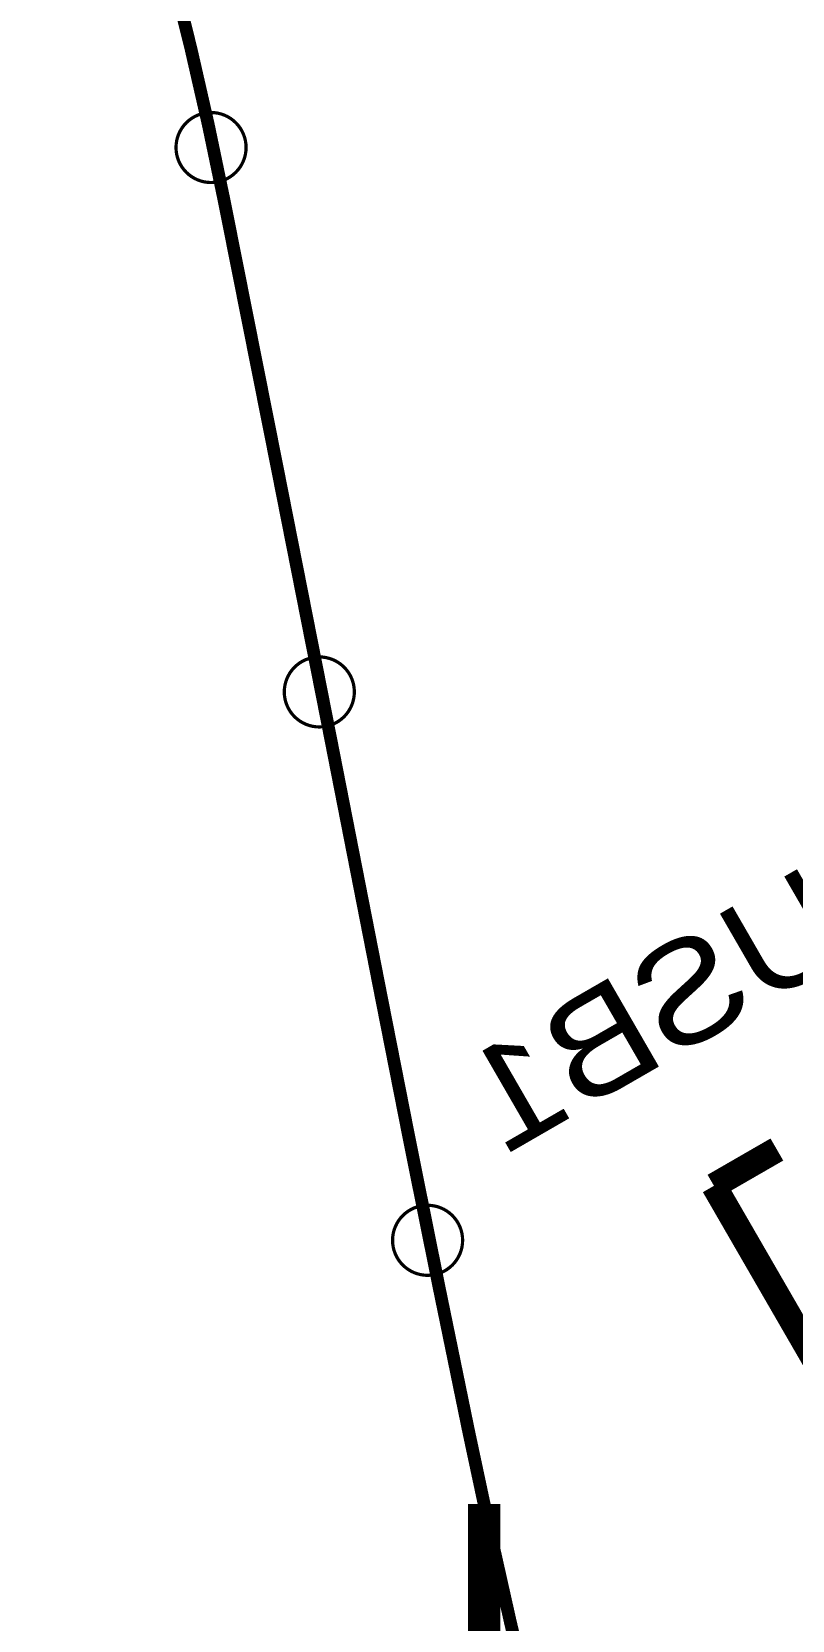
# Model space of a CAD drawing. Header units: millimetres. Extents: x -109 to -2, y -122 to 7.
# Drawn here: x -55.5 to -49.53, y -110.96 to -98.49 of the extents above; entities that cross this region are included whole.
import ezdxf
from ezdxf.enums import TextEntityAlignment as Align

# ---------------------------------------------------------------- set-up
doc = ezdxf.new("R2010")
doc.units = ezdxf.units.MM
doc.header["$MEASUREMENT"] = 0
for name, color, linetype, true_color in [('Board-Outline-Layer', 7, 'Continuous', 0xff00ff), ('Bottom-Silkscreen-Layer', 7, 'Continuous', 0x66cc33), ('Multi-Layer', 7, 'Continuous', 0xc0c0c0)]:
    doc.layers.add(name, color=color, linetype=linetype, true_color=true_color)
doc.styles.get("Standard").update_dxf_attribs({"font": 'arial.ttf'})

msp = doc.modelspace()

# ---------------------------------------------------------------- linework, layer by layer
at = {"layer": 'Board-Outline-Layer', "const_width": 0.1}
msp.add_lwpolyline([(-55.631, -97.221, -0.073), (-55.486, -97.079, -0.072), (-55.304, -96.984, -0.086), (-55.113, -96.951, -0.282), (-54.716, -97.195, -0.055), (-54.404, -98.017, -0.014), (-53.993, -99.819), (-53.993, -99.819, -0.001), (-52.759, -106.076), (-52.759, -106.076, 0.003), (-52.074, -109.483), (-52.074, -109.483, 0.008), (-51.574, -111.713)], format="xyb", dxfattribs=at)
at = {"layer": 'Board-Outline-Layer', "const_width": 0.254}
msp.add_lwpolyline([(-51.952, -110.049), (-51.952, -115.437)], dxfattribs=at)
at = {"layer": 'Bottom-Silkscreen-Layer', "const_width": 0.2}
for points in [[(-49.655, -107.266), (-50.149, -107.551)], [(-49.655, -107.266), (-50.149, -107.551)], [(-50.149, -107.551), (-49.256, -109.097)], [(-50.149, -107.551), (-49.256, -109.097)]]:
    msp.add_lwpolyline(points, dxfattribs=at)
at = {"layer": 'Multi-Layer', "const_width": 0.0254}
for points in [[(-54.372, -99.396, 1), (-53.822, -99.396), (-53.822, -99.396, 1), (-54.372, -99.396)], [(-53.522, -103.672, 1), (-52.972, -103.672), (-52.972, -103.672, 1), (-53.522, -103.672)], [(-52.672, -107.979, 1), (-52.122, -107.979), (-52.122, -107.979, 1), (-52.672, -107.979)]]:
    msp.add_lwpolyline(points, format="xyb", dxfattribs=at)

# ---------------------------------------------------------------- texts
at = {"layer": 'Bottom-Silkscreen-Layer', "text_generation_flag": 2, "width": 1.1}
msp.add_text('USB1', height=0.8001, rotation=30, dxfattribs=at).set_placement((-48.895, -105.918), align=Align.BOTTOM_LEFT)

doc.saveas('drawing.dxf')
